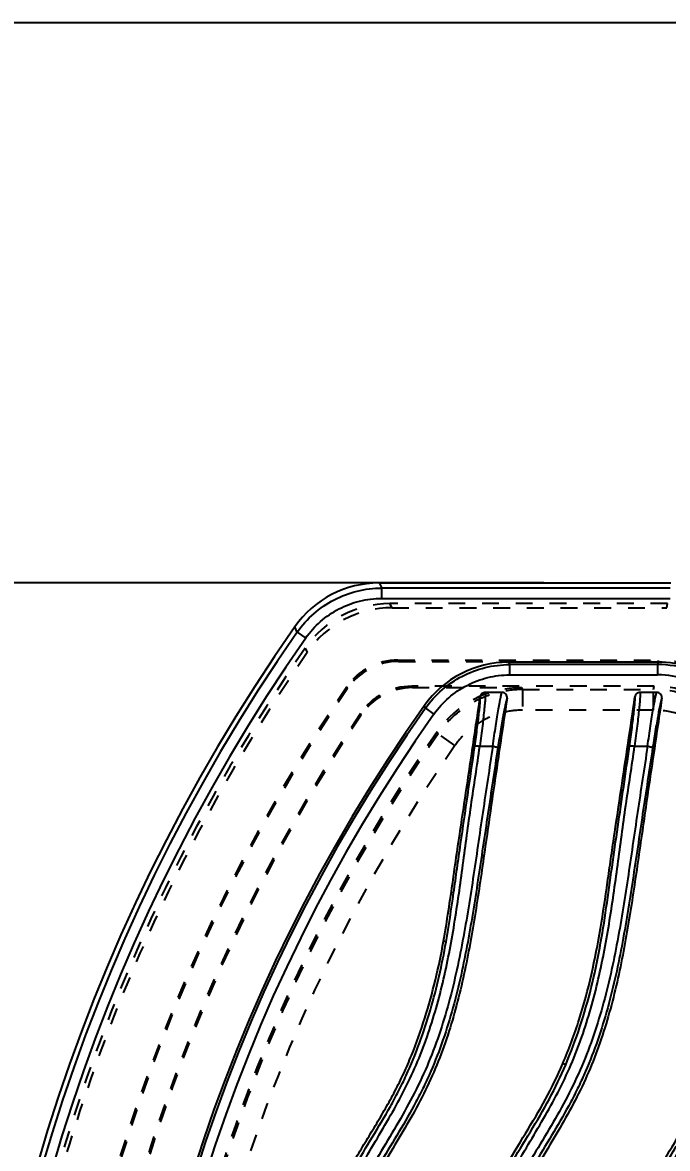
# Model space of a CAD drawing. Header units: millimetres. Extents: x -946 to 3963, y -10008 to 1396.
# Drawn here: x -164.2 to -101.7, y 137.3 to 246.4 of the extents above; entities that cross this region are included whole.
import ezdxf

# ---------------------------------------------------------------- set-up
doc = ezdxf.new("R2010")
doc.units = ezdxf.units.MM
doc.header["$LTSCALE"] = 16.335
doc.header["$PDMODE"] = 3
doc.header["$PDSIZE"] = 0.3125
doc.linetypes.add('HIDDEN', pattern=[0.2, 0.1, -0.1])
doc.layers.get('0').update_dxf_attribs({"linetype": 'CONTINUOUS'})
doc.layers.get('Defpoints').update_dxf_attribs({"linetype": 'CONTINUOUS'})
doc.layers.add('DEFAULT_2', color=8, linetype='HIDDEN')
doc.styles.get("Standard").update_dxf_attribs({"font": 'txt', "width": 0.8})
doc.dimstyles.new('11', dxfattribs={"dimtxt": 10, "dimasz": 10, "dimexe": 0, "dimexo": 0, "dimgap": 0, "dimtad": 0, "dimzin": 0, "dimdsep": 46, "dimtxsty": 'Standard', "dimcen": 0, "dimclrd": 4, "dimclre": 4, "dimclrt": 6, "dimazin": 0, "dimtfac": 1, "dimtofl": 0, "dimtmove": 0, "dimatfit": 3, "dimfxl": 0, "dimtolj": 1, "dimtzin": 0, "dimarcsym": 0})

# ---------------------------------------------------------------- blocks, each defined once
blk = doc.blocks.new('*D142')
at = {"color": 4, "lineweight": -2}
for p, q in [((-113.67, 192.08), (-199.05, 192.08)), ((-199.05, 182.08), (-199.05, 79.07)), ((-199.05, -8.92), (-199.05, 47.07)), ((-113.67, -18.92), (-199.05, -18.92))]:
    blk.add_line(p, q, dxfattribs=at)
at = {"color": 4}
for points in [[(-200.72, 182.08), (-197.38, 182.08), (-199.05, 192.08)], [(-200.72, -8.92), (-197.38, -8.92), (-199.05, -18.92)]]:
    blk.add_solid(points, dxfattribs=at)
at = {"layer": 'Defpoints', "color": 0}
for p in [(-113.67, 192.08), (-199.05, -18.92), (-113.67, -18.92)]:
    blk.add_point(p, dxfattribs=at)
at = {"color": 6, "insert": (-199.05, 63.07), "char_height": 10, "attachment_point": 5, "rotation": 90}
blk.add_mtext('\\A1;211.00', dxfattribs=at)

msp = doc.modelspace()

# ---------------------------------------------------------------- linework, layer by layer
at = {"color": 7, "linetype": 'Continuous'}
for p, q in [((-129.636, 192.081), (-129.381, 191.591)), ((-129.636, 192.081), (-101.36, 192.081)), ((-129.381, 190.592), (-129.381, 191.591)), ((-101.439, 191.591), (-129.381, 191.591)), ((-129.381, 190.592), (-101.439, 190.592)), ((-137.57, 187.32), (-137.817, 187.822)), ((-137.57, 187.32), (-136.751, 186.748)), ((-117.1, 184.412), (-116.98, 184.178)), ((-102.604, 184.412), (-117.1, 184.412)), ((-102.604, 184.412), (-102.642, 184.178)), ((-116.98, 183.18), (-116.98, 184.178)), ((-102.642, 184.178), (-116.98, 184.178)), ((-102.642, 184.178), (-102.642, 183.18)), ((-116.98, 183.18), (-102.642, 183.18)), ((-117.721, 181.483), (-119.343, 181.483)), ((-102.721, 181.483), (-104.343, 181.483)), ((-125.13, 179.963), (-125.246, 180.202)), ((-125.13, 179.963), (-124.315, 179.386)), ((-119.87, 176.277), (-118.616, 176.277)), ((-104.87, 176.277), (-103.616, 176.277)), ((-123.143, 157.327), (-123.396, 157.373)), ((-111.554, 145.421), (-111.827, 145.539))]:
    msp.add_line(p, q, dxfattribs=at)
msp.add_lwpolyline([(-305.989, 246.368), (687.124, 246.368), (687.124, -373.333), (-305.989, -373.333)], close=True)
for centre, radius, start, end in [((-129.637, 182.096), 9.985, 89.99586, 145.00275), ((6.764, 86.581), 176.504, 144.99861, 215.00139), ((6.764, 86.581), 176.013, 145.08661, 214.91339), ((6.764, 86.581), 175.015, 145.08661, 214.91339), ((-117.101, 174.427), 9.985, 89.99592, 144.65984), ((-102.653, 174.125), 10.053, 71.62681, 89.93825), ((-102.652, 174.134), 9.045, 71.62431, 89.94074), ((6.764, 86.581), 161.839, 144.65576, 215.34424), ((6.764, 86.581), 161.605, 144.70131, 215.29869), ((6.764, 86.581), 160.607, 144.70131, 215.29869)]:
    msp.add_arc(centre, radius, start, end, dxfattribs=at)
msp.add_ellipse((-102.609, 174.398), major_axis=(1.604, 9.885), ratio=0.9985935, start_param=-0.1606529, end_param=0.1606529, dxfattribs=at)
for points, knots in [([(-137.57, 187.32), (-137.111, 187.977), (-136.03, 189.178), (-134.035, 190.535), (-131.782, 191.392), (-130.181, 191.59), (-129.381, 191.591)], [0, 0, 0, 0, 0.2513083, 0.500415, 0.7493341, 1, 1, 1, 1]), ([(-136.751, 186.748), (-136.336, 187.334), (-135.37, 188.418), (-133.571, 189.637), (-131.541, 190.414), (-130.099, 190.586), (-129.381, 190.592)], [0, 0, 0, 0, 0.2500037, 0.5000005, 0.749997, 1, 1, 1, 1]), ([(-125.13, 179.963), (-124.671, 180.611), (-123.593, 181.795), (-121.61, 183.134), (-119.369, 183.982), (-117.776, 184.178), (-116.98, 184.178)], [0, 0, 0, 0, 0.2506222, 0.4995398, 0.7486658, 1, 1, 1, 1]), ([(-124.315, 179.386), (-123.899, 179.964), (-122.933, 181.035), (-121.142, 182.239), (-119.124, 183.005), (-117.693, 183.174), (-116.98, 183.18)], [0, 0, 0, 0, 0.2500029, 0.4999995, 0.7499963, 1, 1, 1, 1]), ([(-123.396, 157.373), (-123.045, 159.338), (-122.613, 162.301), (-122.047, 166.252), (-121.604, 169.213), (-121.158, 172.173), (-120.567, 176.121), (-120.131, 179.082), (-119.837, 181.057)], [0, 0, 0, 0, 0.2499925, 0.3750066, 0.5000073, 0.6250027, 0.7499998, 1, 1, 1, 1]), ([(-120.365, 176.285), (-120.279, 176.883), (-120.159, 177.748), (-120.02, 178.848), (-119.938, 179.546), (-119.877, 180.125), (-119.842, 180.526), (-119.828, 180.774), (-119.824, 180.903), (-119.826, 180.993), (-119.831, 181.041), (-119.837, 181.057)], [0, 0, 0, 0, 0.3769483, 0.5451037, 0.6926819, 0.8152034, 0.9087901, 0.9437974, 0.9706003, 0.9892653, 1, 1, 1, 1]), ([(-119.343, 181.483), (-119.336, 181.467), (-119.332, 181.415), (-119.329, 181.319), (-119.333, 181.178), (-119.347, 180.908), (-119.382, 180.471), (-119.443, 179.838), (-119.525, 179.076), (-119.625, 178.21), (-119.741, 177.266), (-119.826, 176.613), (-119.87, 176.277)], [0, 0, 0, 0, 0.0101802, 0.0287573, 0.0556357, 0.0906083, 0.1838792, 0.3066259, 0.4548034, 0.6227879, 0.8060381, 1, 1, 1, 1]), ([(-119.343, 181.483), (-119.459, 181.483), (-119.699, 181.396), (-119.82, 181.171), (-119.837, 181.057)], [0, 0, 0, 0, 0.4999869, 1, 1, 1, 1]), ([(-118.616, 176.277), (-118.568, 176.613), (-118.474, 177.267), (-118.332, 178.212), (-118.196, 179.078), (-118.07, 179.839), (-117.958, 180.472), (-117.874, 180.909), (-117.814, 181.178), (-117.78, 181.32), (-117.751, 181.416), (-117.732, 181.467), (-117.721, 181.483)], [0, 0, 0, 0, 0.192864, 0.3750265, 0.5421589, 0.6899458, 0.8128833, 0.9068384, 0.9423182, 0.9698021, 0.9890712, 1, 1, 1, 1]), ([(-117.227, 180.91), (-117.207, 181.047), (-117.291, 181.354), (-117.582, 181.483), (-117.721, 181.483)], [0, 0, 0, 0, 0.5000301, 1, 1, 1, 1]), ([(-111.827, 145.539), (-111.233, 146.93), (-110.18, 149.772), (-109.001, 154.159), (-108.148, 158.618), (-107.598, 162.359), (-107.176, 165.353), (-106.738, 168.345), (-106.17, 172.083), (-105.501, 176.569), (-105.059, 179.561), (-104.837, 181.057)], [0, 0, 0, 0, 0.1250228, 0.2500484, 0.3750684, 0.5000555, 0.5625491, 0.6250421, 0.7500282, 0.8750142, 1, 1, 1, 1]), ([(-105.365, 176.285), (-105.279, 176.883), (-105.159, 177.748), (-105.02, 178.848), (-104.938, 179.546), (-104.877, 180.125), (-104.842, 180.526), (-104.828, 180.774), (-104.824, 180.903), (-104.826, 180.993), (-104.831, 181.041), (-104.837, 181.057)], [0, 0, 0, 0, 0.3769556, 0.5451121, 0.6926897, 0.8152101, 0.9087954, 0.9438014, 0.9706026, 0.989266, 1, 1, 1, 1]), ([(-104.343, 181.483), (-104.336, 181.467), (-104.332, 181.415), (-104.329, 181.319), (-104.333, 181.178), (-104.347, 180.908), (-104.382, 180.471), (-104.443, 179.838), (-104.525, 179.076), (-104.625, 178.21), (-104.741, 177.266), (-104.826, 176.613), (-104.87, 176.277)], [0, 0, 0, 0, 0.0101802, 0.0287573, 0.0556357, 0.0906083, 0.1838792, 0.3066259, 0.4548034, 0.6227879, 0.8060381, 1, 1, 1, 1]), ([(-104.343, 181.483), (-104.459, 181.483), (-104.699, 181.396), (-104.82, 181.171), (-104.837, 181.057)], [0, 0, 0, 0, 0.4999869, 1, 1, 1, 1]), ([(-103.616, 176.277), (-103.568, 176.613), (-103.474, 177.267), (-103.332, 178.212), (-103.196, 179.078), (-103.07, 179.839), (-102.958, 180.472), (-102.874, 180.909), (-102.814, 181.178), (-102.78, 181.32), (-102.751, 181.416), (-102.732, 181.467), (-102.721, 181.483)], [0, 0, 0, 0, 0.192864, 0.3750265, 0.5421589, 0.6899458, 0.8128833, 0.9068384, 0.9423182, 0.9698021, 0.9890712, 1, 1, 1, 1]), ([(-102.227, 180.91), (-102.207, 181.047), (-102.291, 181.354), (-102.582, 181.483), (-102.721, 181.483)], [0, 0, 0, 0, 0.5000301, 1, 1, 1, 1]), ([(-117.227, 180.91), (-117.526, 178.898), (-118.133, 174.877), (-119.017, 168.841), (-119.879, 162.803), (-120.673, 157.78), (-121.469, 153.791), (-122.194, 150.827), (-123.08, 147.906), (-124.15, 145.046), (-125.44, 142.278), (-126.92, 139.609), (-128.492, 136.994), (-129.777, 134.799), (-130.718, 132.993), (-131.36, 131.608), (-131.911, 130.186), (-132.366, 128.73), (-132.763, 127.256), (-133.26, 125.282), (-133.891, 122.82), (-134.61, 119.855), (-135.267, 116.877), (-135.849, 113.882), (-136.539, 109.874), (-137.266, 104.842), (-138.089, 96.749), (-138.338, 90.647), (-138.338, 86.581)], [0, 0, 0, 0, 0.0624951, 0.1249901, 0.1874852, 0.2499797, 0.2812299, 0.3124808, 0.3437361, 0.3749986, 0.4062463, 0.4375041, 0.4687429, 0.500016, 0.5156722, 0.5313025, 0.5469051, 0.5625181, 0.5781615, 0.5938132, 0.6250659, 0.656302, 0.6875534, 0.7188026, 0.7500509, 0.8125445, 0.8750382, 1, 1, 1, 1]), ([(-102.227, 180.91), (-102.526, 178.898), (-103.133, 174.877), (-104.017, 168.841), (-104.879, 162.803), (-105.673, 157.78), (-106.469, 153.791), (-107.194, 150.827), (-108.08, 147.906), (-109.15, 145.046), (-110.44, 142.278), (-111.92, 139.609), (-113.492, 136.994), (-114.777, 134.799), (-115.718, 132.993), (-116.36, 131.608), (-116.911, 130.186), (-117.366, 128.73), (-117.763, 127.256), (-118.26, 125.282), (-118.891, 122.82), (-119.61, 119.855), (-120.267, 116.877), (-120.849, 113.882), (-121.539, 109.874), (-122.266, 104.842), (-123.089, 96.749), (-123.338, 90.647), (-123.338, 86.581)], [0, 0, 0, 0, 0.0624951, 0.1249901, 0.1874852, 0.2499797, 0.2812299, 0.3124808, 0.3437361, 0.3749986, 0.4062463, 0.4375041, 0.4687429, 0.500016, 0.5156722, 0.5313025, 0.5469051, 0.5625181, 0.5781615, 0.5938132, 0.6250659, 0.656302, 0.6875534, 0.7188026, 0.7500509, 0.8125445, 0.8750382, 1, 1, 1, 1]), ([(-117.227, 180.91), (-117.238, 180.894), (-117.257, 180.847), (-117.304, 180.702), (-117.37, 180.422), (-117.465, 179.978), (-117.576, 179.399), (-117.702, 178.703), (-117.89, 177.603), (-118.029, 176.737), (-118.122, 176.138)], [0, 0, 0, 0, 0.0116396, 0.0311559, 0.0943452, 0.1887493, 0.3113838, 0.4584582, 0.6256648, 1, 1, 1, 1]), ([(-102.227, 180.91), (-102.238, 180.894), (-102.257, 180.847), (-102.304, 180.702), (-102.37, 180.422), (-102.465, 179.978), (-102.576, 179.399), (-102.702, 178.703), (-102.89, 177.603), (-103.029, 176.737), (-103.122, 176.138)], [0, 0, 0, 0, 0.0116396, 0.0311559, 0.0943452, 0.1887493, 0.3113838, 0.4584582, 0.6256648, 1, 1, 1, 1]), ([(-87.565, 178.644), (-87.859, 176.68), (-88.451, 172.753), (-89.298, 166.856), (-90.011, 161.943), (-90.652, 158.024), (-91.374, 154.119), (-92.314, 150.253), (-93.581, 146.486), (-94.732, 143.735), (-96.078, 141.076), (-97.572, 138.497), (-99.125, 135.956), (-100.343, 133.789), (-101.182, 131.987), (-101.742, 130.605), (-102.219, 129.194), (-102.627, 127.761), (-102.997, 126.317), (-103.485, 124.392), (-104.099, 121.987), (-104.788, 119.089), (-105.41, 116.176), (-105.961, 113.248), (-106.624, 109.332), (-107.315, 104.415), (-108.101, 96.511), (-108.338, 90.551), (-108.338, 86.581)], [0, 0, 0, 0, 0.0624981, 0.124996, 0.1874938, 0.2187431, 0.2499944, 0.3124798, 0.3437371, 0.3749897, 0.4062457, 0.437494, 0.4687519, 0.5000014, 0.5156446, 0.5312822, 0.5469041, 0.5625277, 0.578163, 0.5937961, 0.6250419, 0.6562898, 0.6875404, 0.7187901, 0.7500397, 0.8125359, 0.875032, 1, 1, 1, 1]), ([(-118.616, 176.277), (-118.939, 174.137), (-119.431, 170.928), (-120.061, 166.643), (-120.69, 162.354), (-121.55, 156.999), (-122.962, 150.633), (-124.792, 145.496), (-126.741, 141.604), (-128.378, 138.779), (-130.078, 135.991), (-131.377, 133.596), (-132.272, 131.609), (-133.043, 129.571), (-133.484, 127.993), (-133.722, 126.93)], [0, 0, 0, 0, 0.1245501, 0.1868778, 0.2492393, 0.3740641, 0.4990157, 0.6240684, 0.6866708, 0.7493029, 0.8119367, 0.8746196, 0.9059539, 0.9373039, 1, 1, 1, 1]), ([(-118.122, 176.138), (-118.451, 174.001), (-119.094, 169.722), (-120.045, 163.297), (-121.058, 156.876), (-122.233, 151.575), (-123.543, 147.431), (-124.551, 144.895), (-125.484, 142.909), (-126.51, 140.947), (-127.913, 138.558), (-129.347, 136.197), (-130.425, 134.288), (-131.171, 132.849), (-131.82, 131.379), (-132.54, 129.363), (-132.966, 127.814), (-133.235, 126.775)], [0, 0, 0, 0, 0.1243528, 0.2489309, 0.3736706, 0.4983046, 0.560745, 0.6235222, 0.6551514, 0.6869595, 0.7508574, 0.8144646, 0.8458954, 0.8769503, 0.9076652, 0.9382794, 1, 1, 1, 1]), ([(-132.99, 132.181), (-132.639, 133.087), (-131.806, 134.848), (-130.37, 137.385), (-128.871, 139.885), (-127.435, 142.422), (-126.162, 145.045), (-124.721, 148.652), (-123.385, 153.324), (-122.299, 159.039), (-121.507, 164.793), (-120.742, 170.544), (-120.146, 174.365), (-119.87, 176.277)], [0, 0, 0, 0, 0.0626638, 0.1253282, 0.1879872, 0.2506279, 0.3132498, 0.3758429, 0.500892, 0.6258442, 0.7506853, 0.8754035, 1, 1, 1, 1]), ([(-123.145, 157.327), (-122.869, 158.897), (-122.517, 161.265), (-122.079, 164.428), (-121.628, 167.592), (-121.047, 171.543), (-120.591, 174.705), (-120.364, 176.285)], [0, 0, 0, 0, 0.2496313, 0.3747322, 0.4998789, 0.7500725, 1, 1, 1, 1]), ([(-120.364, 176.285), (-120.362, 176.29), (-120.347, 176.298), (-120.296, 176.307), (-120.192, 176.308), (-120.042, 176.299), (-119.928, 176.285), (-119.87, 176.277)], [0, 0, 0, 0, 0.0316691, 0.0926635, 0.3162316, 0.6441843, 1, 1, 1, 1]), ([(-103.616, 176.277), (-103.939, 174.137), (-104.431, 170.928), (-105.061, 166.643), (-105.69, 162.354), (-106.55, 156.999), (-107.962, 150.633), (-109.792, 145.496), (-111.741, 141.604), (-113.378, 138.779), (-115.078, 135.991), (-116.377, 133.596), (-117.272, 131.609), (-118.043, 129.571), (-118.484, 127.993), (-118.722, 126.93)], [0, 0, 0, 0, 0.1245501, 0.1868778, 0.2492393, 0.3740641, 0.4990157, 0.6240684, 0.6866708, 0.7493029, 0.8119367, 0.8746196, 0.9059539, 0.9373039, 1, 1, 1, 1]), ([(-118.616, 176.277), (-118.555, 176.268), (-118.439, 176.247), (-118.287, 176.212), (-118.183, 176.18), (-118.135, 176.155), (-118.122, 176.143), (-118.122, 176.138)], [0, 0, 0, 0, 0.3527267, 0.682087, 0.907502, 0.9686098, 1, 1, 1, 1]), ([(-103.122, 176.138), (-103.451, 174.001), (-104.094, 169.722), (-105.045, 163.297), (-106.058, 156.876), (-107.233, 151.575), (-108.543, 147.431), (-109.551, 144.895), (-110.484, 142.909), (-111.51, 140.947), (-112.913, 138.558), (-114.347, 136.197), (-115.425, 134.288), (-116.171, 132.849), (-116.82, 131.379), (-117.54, 129.363), (-117.966, 127.814), (-118.235, 126.775)], [0, 0, 0, 0, 0.1243528, 0.2489309, 0.3736706, 0.4983046, 0.560745, 0.6235222, 0.6551514, 0.6869595, 0.7508574, 0.8144646, 0.8458954, 0.8769503, 0.9076652, 0.9382794, 1, 1, 1, 1]), ([(-117.99, 132.181), (-117.639, 133.087), (-116.806, 134.848), (-115.37, 137.385), (-113.871, 139.885), (-112.435, 142.422), (-111.162, 145.045), (-109.721, 148.652), (-108.385, 153.324), (-107.299, 159.039), (-106.507, 164.793), (-105.742, 170.544), (-105.146, 174.365), (-104.87, 176.277)], [0, 0, 0, 0, 0.0626638, 0.1253282, 0.1879872, 0.2506279, 0.3132498, 0.3758429, 0.500892, 0.6258442, 0.7506853, 0.8754035, 1, 1, 1, 1]), ([(-111.552, 145.42), (-111.038, 146.628), (-110.12, 149.092), (-109.027, 152.88), (-108.217, 156.739), (-107.602, 160.635), (-107.065, 164.549), (-106.499, 168.463), (-105.927, 172.374), (-105.551, 174.982), (-105.364, 176.285)], [0, 0, 0, 0, 0.1247221, 0.2496, 0.3742688, 0.4991444, 0.624364, 0.7496653, 0.8748869, 1, 1, 1, 1]), ([(-105.364, 176.285), (-105.362, 176.29), (-105.347, 176.298), (-105.296, 176.307), (-105.192, 176.308), (-105.042, 176.299), (-104.928, 176.285), (-104.87, 176.277)], [0, 0, 0, 0, 0.0316691, 0.0926635, 0.3162316, 0.6441843, 1, 1, 1, 1]), ([(-88.616, 176.277), (-88.939, 174.137), (-89.431, 170.928), (-90.061, 166.644), (-90.69, 162.354), (-91.55, 156.999), (-92.962, 150.634), (-94.792, 145.496), (-96.74, 141.605), (-98.378, 138.78), (-100.078, 135.992), (-101.377, 133.597), (-102.272, 131.61), (-103.043, 129.571), (-103.483, 127.993), (-103.722, 126.93)], [0, 0, 0, 0, 0.1245501, 0.1868778, 0.2492393, 0.3740641, 0.4990157, 0.6240684, 0.6866708, 0.7493028, 0.8119367, 0.8746196, 0.9059539, 0.9373039, 1, 1, 1, 1]), ([(-103.616, 176.277), (-103.555, 176.268), (-103.439, 176.247), (-103.287, 176.212), (-103.183, 176.18), (-103.135, 176.155), (-103.122, 176.143), (-103.122, 176.138)], [0, 0, 0, 0, 0.3527267, 0.682087, 0.907502, 0.9686098, 1, 1, 1, 1]), ([(-88.122, 176.138), (-88.451, 174.001), (-89.094, 169.722), (-90.045, 163.297), (-91.058, 156.876), (-92.233, 151.576), (-93.543, 147.432), (-94.55, 144.896), (-95.483, 142.909), (-96.51, 140.948), (-97.912, 138.559), (-99.347, 136.198), (-100.425, 134.289), (-101.171, 132.85), (-101.819, 131.379), (-102.54, 129.364), (-102.966, 127.815), (-103.234, 126.776)], [0, 0, 0, 0, 0.1243507, 0.2489266, 0.3736641, 0.4982965, 0.5607366, 0.6235139, 0.6551434, 0.6869518, 0.7508508, 0.8144594, 0.8458911, 0.8769468, 0.9076627, 0.9382778, 1, 1, 1, 1]), ([(-134.885, 129.188), (-134.71, 129.802), (-134.339, 131.025), (-133.686, 132.826), (-132.895, 134.571), (-131.973, 136.248), (-130.985, 137.89), (-129.986, 139.525), (-129.014, 141.176), (-128.089, 142.852), (-127.239, 144.566), (-126.225, 146.909), (-125.16, 149.922), (-124.141, 153.617), (-123.619, 156.117), (-123.396, 157.373)], [0, 0, 0, 0, 0.0625546, 0.1250956, 0.1874873, 0.249906, 0.312473, 0.3750816, 0.4376191, 0.5000633, 0.562468, 0.6249314, 0.750019, 0.8750588, 1, 1, 1, 1]), ([(-133.502, 132.349), (-133.085, 133.422), (-132.063, 135.493), (-130.282, 138.431), (-128.803, 140.866), (-127.729, 142.856), (-126.754, 144.887), (-125.685, 147.499), (-124.629, 150.719), (-123.774, 153.999), (-123.341, 156.216), (-123.145, 157.327)], [0, 0, 0, 0, 0.1268773, 0.2534932, 0.3786455, 0.4406702, 0.5025925, 0.626755, 0.7512675, 0.8757078, 1, 1, 1, 1]), ([(-104.885, 129.188), (-104.536, 130.415), (-103.776, 132.862), (-102.001, 136.27), (-99.969, 139.512), (-98.042, 142.825), (-96.446, 146.312), (-95.16, 149.922), (-94.139, 153.615), (-93.62, 156.116), (-93.396, 157.373)], [0, 0, 0, 0, 0.1249968, 0.2499814, 0.3749727, 0.4999752, 0.6249642, 0.7499852, 0.8749944, 1, 1, 1, 1]), ([(-125.941, 86.581), (-125.941, 89.141), (-125.812, 94.264), (-125.329, 100.65), (-124.751, 105.739), (-124.221, 109.544), (-123.596, 113.335), (-122.878, 117.109), (-122.065, 120.863), (-121.301, 123.972), (-120.641, 126.447), (-119.971, 128.918), (-119.101, 132.006), (-117.457, 135.496), (-115.442, 138.767), (-113.457, 142.056), (-112.329, 144.362), (-111.827, 145.539)], [0, 0, 0, 0, 0.1249944, 0.2499879, 0.3124893, 0.3749908, 0.4374921, 0.4999916, 0.5624972, 0.6249881, 0.6562315, 0.6875013, 0.7500052, 0.8125007, 0.875004, 0.9375037, 1, 1, 1, 1]), ([(-118.502, 132.349), (-118.051, 133.512), (-116.926, 135.748), (-114.979, 138.916), (-113.082, 142.085), (-112.028, 144.298), (-111.552, 145.42)], [0, 0, 0, 0, 0.2527111, 0.5046544, 0.7532509, 1, 1, 1, 1]), ([(-104.566, 129.093), (-104.357, 129.831), (-104.025, 130.935), (-103.5, 132.383), (-102.896, 133.807), (-102.011, 135.529), (-101.227, 136.863), (-100.828, 137.526)], [0, 0, 0, 0, 0.2484657, 0.373401, 0.4986747, 0.7494379, 1, 1, 1, 1]), ([(-100.408, 137.307), (-100.989, 136.392), (-102.063, 134.503), (-103.334, 131.501), (-104.14, 128.91), (-104.701, 126.816), (-105.243, 124.715), (-105.894, 122.083), (-106.865, 117.853), (-108.303, 110.391), (-109.69, 99.613), (-110.058, 90.924), (-110.057, 86.581)], [0, 0, 0, 0, 0.0624518, 0.1249003, 0.1873497, 0.2185822, 0.2498175, 0.3122886, 0.3747758, 0.4997789, 0.7498462, 1, 1, 1, 1])]:
    msp.add_open_spline(points, degree=3, knots=knots, dxfattribs=at)
at = {"layer": 'DEFAULT_2', "color": 8, "linetype": 'HIDDEN'}
for p, q in [((-128.379, 189.677), (-128.591, 190.081)), ((-101.684, 190.081), (-128.591, 190.081)), ((-101.75, 189.677), (-101.684, 190.081)), ((-128.379, 189.677), (-101.75, 189.677)), ((-136.807, 185.771), (-136.603, 185.357)), ((-127.818, 184.617), (-127.746, 184.481)), ((-127.818, 184.617), (-102.571, 184.617)), ((-127.746, 184.481), (-102.593, 184.481)), ((-102.593, 184.481), (-102.571, 184.617)), ((-132.694, 181.869), (-132.764, 182.008)), ((-126.474, 182.081), (-126.401, 181.944)), ((-102.983, 182.081), (-126.474, 182.081)), ((-126.401, 181.944), (-115.819, 181.944)), ((-115.819, 181.944), (-115.723, 181.761)), ((-115.723, 181.761), (-115.723, 179.763)), ((-115.723, 181.761), (-103.035, 181.761)), ((-103.035, 181.761), (-102.983, 182.081)), ((-103.035, 179.763), (-103.035, 181.761)), ((-131.376, 179.292), (-131.447, 179.43)), ((-103.035, 179.763), (-115.723, 179.763)), ((-123.921, 177.477), (-124.013, 177.666)), ((-122.282, 176.336), (-123.921, 177.477))]:
    msp.add_line(p, q, dxfattribs=at)
for centre, radius, start, end in [((-128.592, 180.096), 9.985, 89.99575, 145.36464), ((-128.38, 179.692), 9.985, 89.99573, 145.43853), ((6.764, 86.581), 174.504, 145.36039, 214.63961), ((6.764, 86.581), 174.1, 145.43426, 214.56574), ((-127.819, 178.627), 5.99, 89.98971, 145.64107), ((-127.748, 178.491), 5.99, 89.98969, 145.66637), ((6.764, 86.581), 169.04, 145.63078, 214.36922), ((6.764, 86.581), 168.904, 145.65606, 214.34394), ((-126.475, 176.091), 5.99, 89.98945, 146.11762), ((-126.402, 175.955), 5.99, 89.98943, 146.14358), ((-115.82, 171.96), 9.985, 89.9958, 145.14751), ((-103.046, 171.705), 10.056, 71.6293, 89.93575), ((6.764, 86.581), 166.504, 146.10707, 213.89293), ((6.764, 86.581), 166.367, 146.13301, 213.86699), ((-103.043, 171.723), 8.04, 71.62431, 89.94074), ((6.764, 86.581), 159.371, 145.14331, 214.85669), ((6.764, 86.581), 159.188, 145.18013, 214.81987), ((6.764, 86.581), 157.19, 145.18013, 214.81987)]:
    msp.add_arc(centre, radius, start, end, dxfattribs=at)
for centre in [(-101.754, 179.663), (-102.598, 174.467), (-102.576, 174.603), (-102.987, 172.067)]:
    msp.add_ellipse(centre, major_axis=(1.604, 9.885), ratio=0.9985935, start_param=-0.1606529, end_param=0.1606529, dxfattribs=at)
for points, knots in [([(-115.723, 181.761), (-116.524, 181.761), (-118.128, 181.561), (-120.384, 180.701), (-122.381, 179.34), (-123.462, 178.136), (-123.921, 177.477)], [0, 0, 0, 0, 0.2506719, 0.4995963, 0.7487032, 1, 1, 1, 1]), ([(-115.723, 179.763), (-116.362, 179.759), (-117.646, 179.605), (-119.453, 178.912), (-121.054, 177.824), (-121.913, 176.858), (-122.282, 176.336)], [0, 0, 0, 0, 0.250003, 0.4999995, 0.7499962, 1, 1, 1, 1])]:
    msp.add_open_spline(points, degree=3, knots=knots, dxfattribs=at)

# ---------------------------------------------------------------- dimensions: what is measured, and where the dimension line sits
dim = msp.add_linear_dim(base=(-199.051, -18.919), p1=(-113.675, 192.081), p2=(-113.675, -18.919), angle=90, dimstyle='11')
dim.commit()
dim.dimension.update_dxf_attribs({"geometry": '*D142', "text_midpoint": (-199.051, 63.071), "dimtype": 160})

doc.saveas('drawing.dxf')
